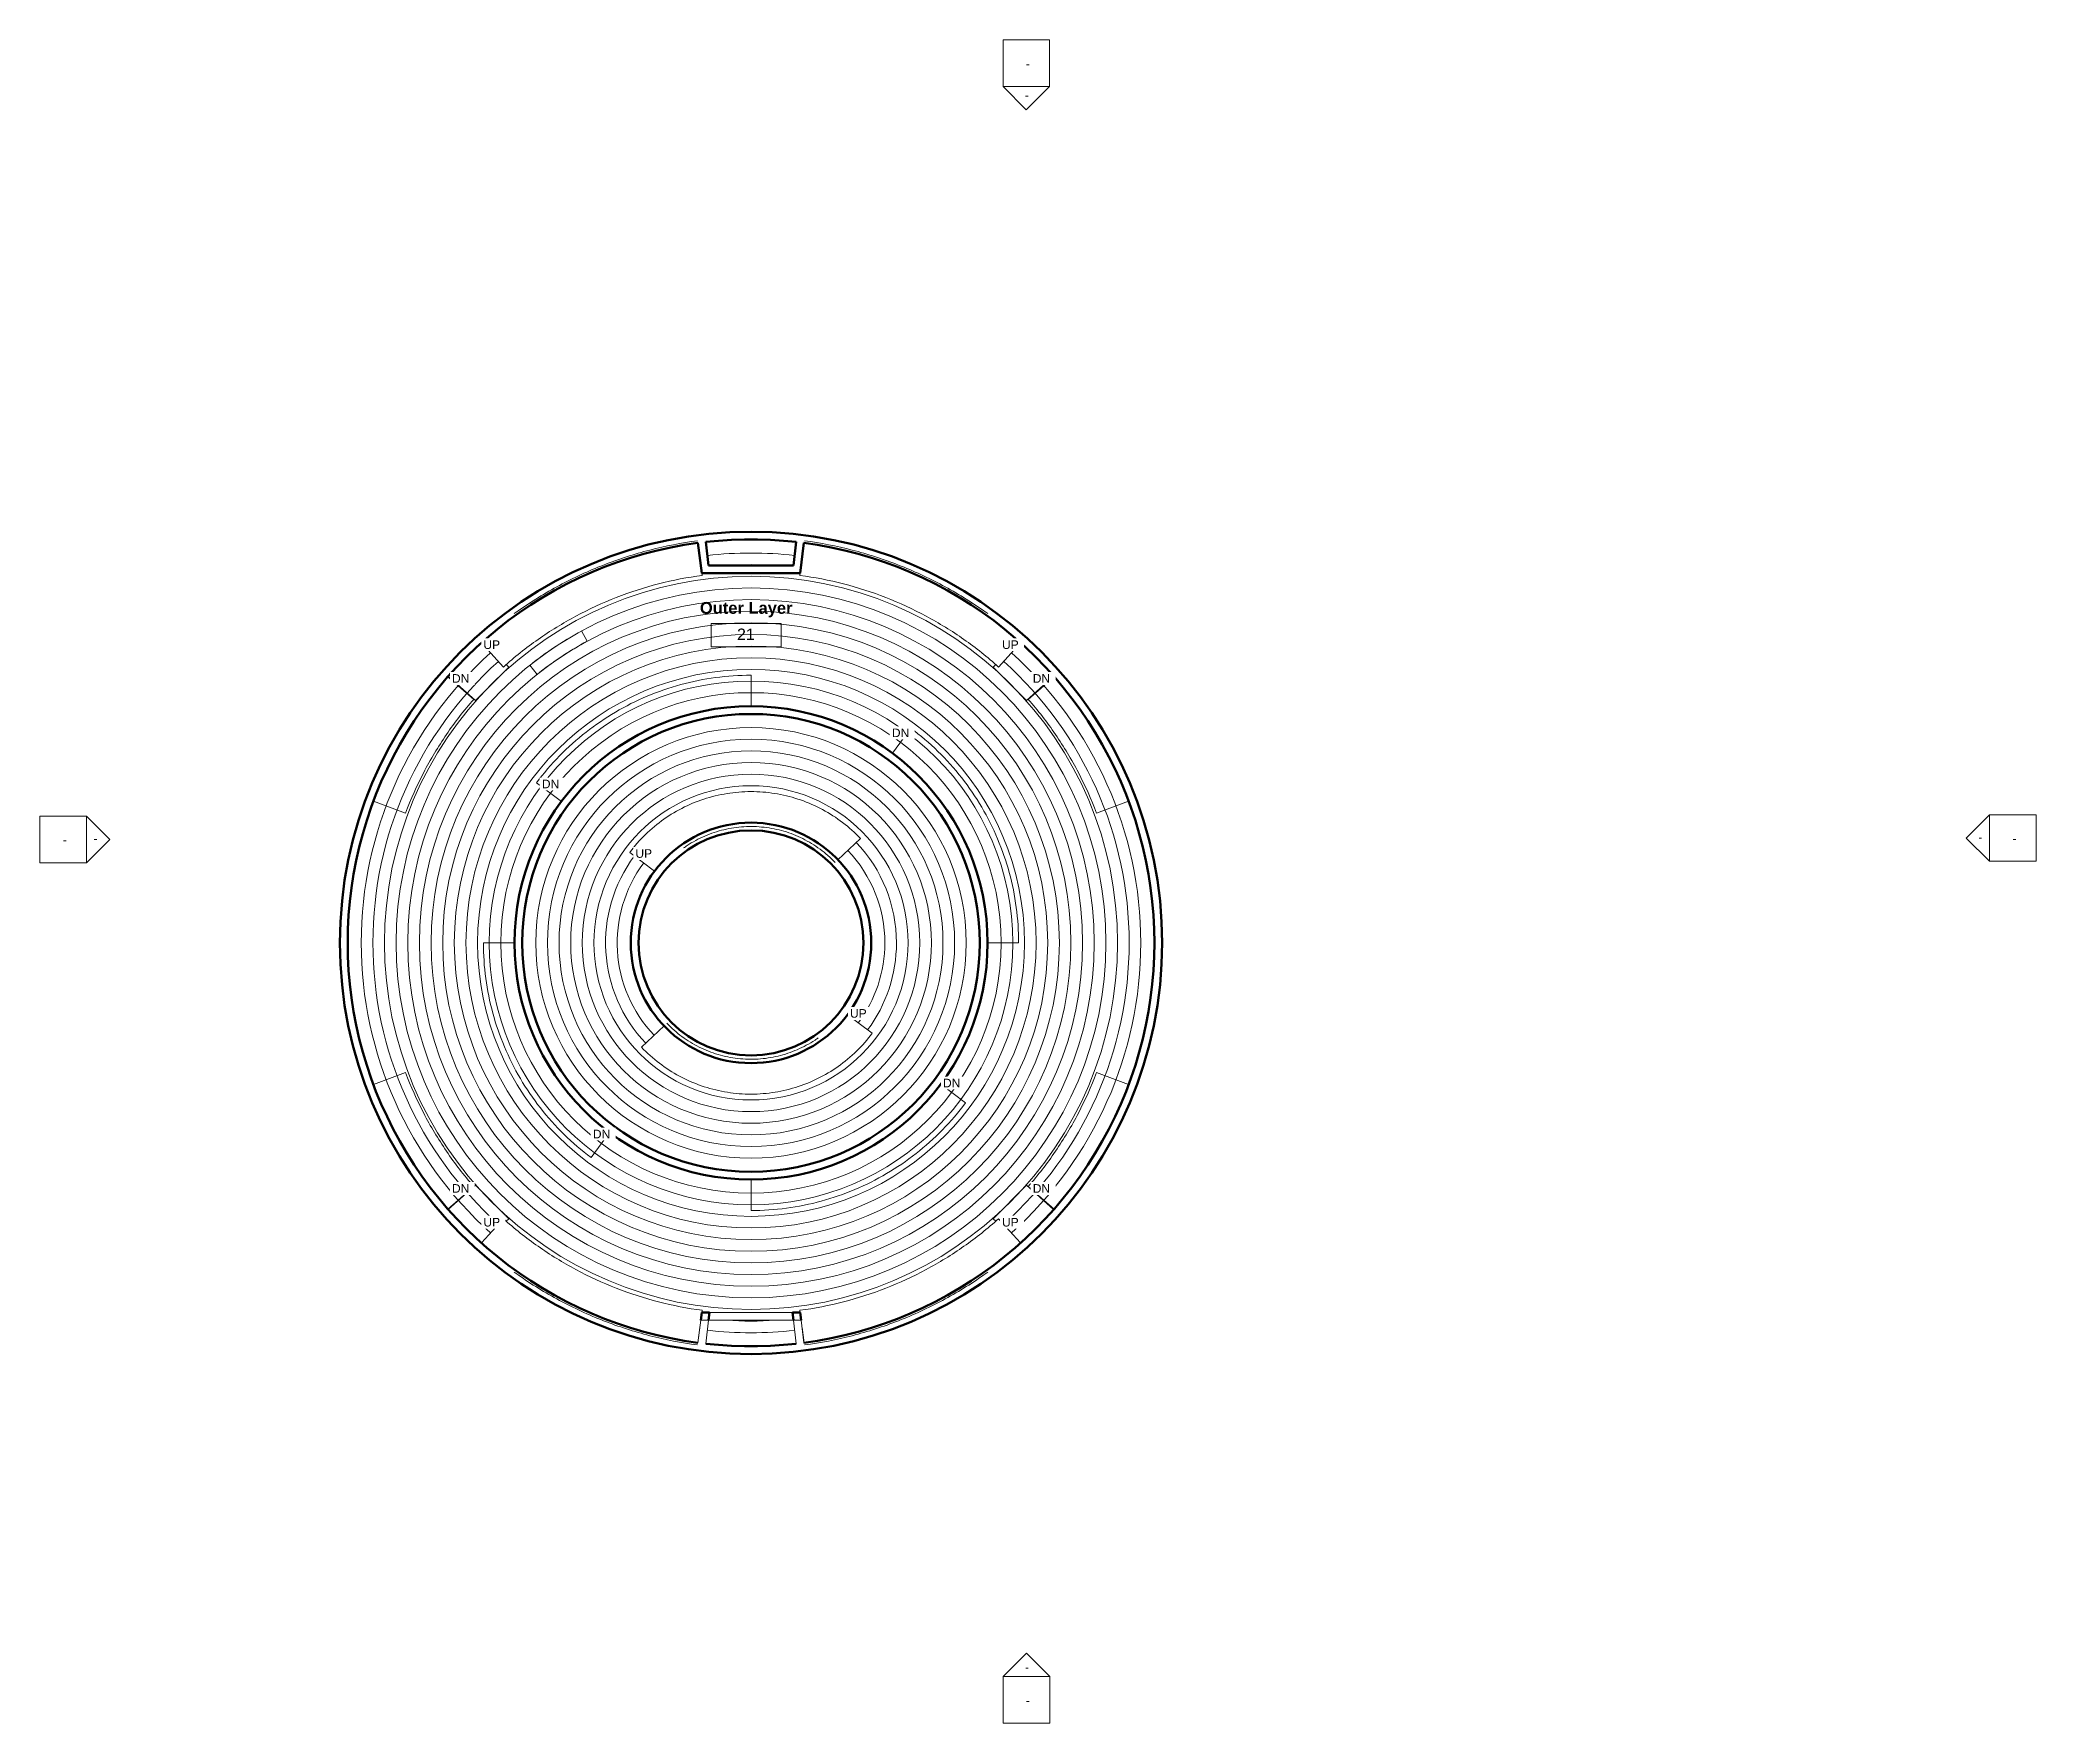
# Model space of a CAD drawing. Header units: inches. Extents: x -1067 to 992, y -835 to 901.
import ezdxf

# ---------------------------------------------------------------- set-up
doc = ezdxf.new("R2010")
doc.units = ezdxf.units.IN
doc.header["$MEASUREMENT"] = 0
for name, color, linetype, lineweight in [('A-ANNO-SYMB', 6, 'Continuous', 9), ('A-ANNO-TEXT', 2, 'Continuous', 9), ('A-AREA-IDEN', 2, 'Continuous', 9), ('A-DETL', 5, 'Continuous', 9), ('A-FLOR-OTLN', 6, 'Continuous', 13), ('A-FLOR-STRS', 2, 'Continuous', 9), ('A-WALL', 2, 'Continuous', 13)]:
    doc.layers.add(name, color=color, linetype=linetype, lineweight=lineweight)

# ---------------------------------------------------------------- blocks, each defined once
blk = doc.blocks.new('Elevation - Detail Number-151647-Arena O Ring')
at = {"layer": 'A-ANNO-SYMB'}
for p, q in [((-0.25, -0.25), (-0.25, 0.25)), ((-0.25, 0.25), (0.25, 0.25)), ((0.25, 0.25), (0.25, -0.25)), ((0.25, -0.25), (-0.25, -0.25))]:
    blk.add_line(p, q, dxfattribs=at)
blk = doc.blocks.new('Elevation - Detail Number-151370-Arena O Ring')
at = {"layer": 'A-ANNO-SYMB'}
for p, q in [((0, 0.25), (-0.25, 0)), ((0.25, 0), (0, 0.25)), ((-0.25, 0), (0.25, 0))]:
    blk.add_line(p, q, dxfattribs=at)
blk = doc.blocks.new('Elevation - Detail Number-V1-Arena O Ring')
at = {"layer": 'A-ANNO-SYMB'}
for p, q in [((0, 0.25), (-0.25, 0)), ((0.25, 0), (0, 0.25)), ((-0.25, 0), (0.25, 0))]:
    blk.add_line(p, q, dxfattribs=at)
blk = doc.blocks.new('Room Tag - Room Tag-84095-Arena O Ring')
at = {"layer": 'A-AREA-IDEN'}
for p, q in [((-0.375, -0.0625), (-0.375, -0.3125)), ((-0.375, -0.0625), (0.375, -0.0625)), ((0.375, -0.0625), (0.375, -0.3125)), ((-0.375, -0.3125), (0.375, -0.3125))]:
    blk.add_line(p, q, dxfattribs=at)

msp = doc.modelspace()

# ---------------------------------------------------------------- linework, layer by layer
at = {"layer": 'A-DETL'}
for p, q in [((-388.1, 382.3), (-388.2, 382.3)), ((-278.6, 382.3), (-278.8, 382.3)), ((-508.1, 291.6), (-502.3, 281)), ((-635.8, 255.6), (-635.9, 255.6)), ((-624.7, 267), (-624.9, 266.8)), ((-561.6, 256.1), (-554.1, 246.7)), ((-645.6, 244.9), (-646, 244.4)), ((-20.8, 244.4), (-21.3, 244.9)), ((-722.9, 116.2), (-723, 115.7)), ((-723, -175.9), (-722.9, -176.3)), ((-646, -304.6), (-645.6, -305.1)), ((-21.3, -305.1), (-20.8, -304.6)), ((-635.9, -315.7), (-635.8, -315.8)), ((-624.9, -326.9), (-624.7, -327.1)), ((-388.2, -442.5), (-388.1, -442.5)), ((-278.8, -442.5), (-278.6, -442.5))]:
    msp.add_line(p, q, dxfattribs=at)
for radius in [378, 366, 354, 342, 330, 318, 306, 294, 282, 270, 258, 222, 210, 198, 186, 174, 162]:
    msp.add_circle((-333.4, -30.1), radius, dxfattribs=at)
for radius, start, end in [(416, 94.3234, 96.4491), (402, 83.5702, 96.4298), (416, 92.1483, 93.6729), (416, 89.8392, 91.4287), (416, 87.1357, 89.2693), (416, 84.9876, 86.7174), (416, 83.551, 84.2846), (390, 86.3193, 93.6807), (366, 118.5006, 128.5728), (402, 131.9294, 228.0706), (354, 118.5006, 128.5728), (354, 118.5006, 128.1476), (402, 360, 48.0707), (416, 47.0837, 47.4464), (390, 131.9295, 228.0705), (390, 360, 48.0705), (244, 103.9446, 104.971), (244, 101.0127, 102.0872), (244, 98.1333, 99.1432), (244, 95.2755, 95.9541), (244, 91.7185, 92.4266), (244, 88.5524, 89.5682), (244, 85.6127, 86.6873), (244, 82.7304, 83.7516), (244, 79.8713, 80.6065), (244, 76.3761, 77.0223), (244, 116.4131, 117.4867), (244, 113.5363, 114.5334), (244, 110.6798, 111.2903), (244, 107.0708, 107.8308), (244, 73.1615, 74.1652), (244, 70.213, 71.2871), (244, 67.3277, 68.3588), (244, 64.4672, 65.2499), (244, 126.0842, 126.6113), (244, 122.4311, 123.2348), (244, 119.338, 120.3736), (244, 61.047, 61.618), (244, 57.7721, 58.7621), (244, 54.8138, 55.8865), (244, 131.8139, 132.8857), (244, 128.9395, 129.922), (244, 51.9251, 52.965), (244, 49.0632, 49.8863), (244, 45.7356, 46.2136), (244, 137.7977, 138.6388), (244, 134.7323, 135.7761), (244, 42.3844, 43.3589), (244, 39.415, 40.4856), (416, 160.1645, 162.3436), (244, 144.3428, 145.3087), (244, 141.4886, 141.9114), (244, 36.5228, 37.5702), (244, 33.6592, 34.5171), (416, 19.1689, 20.5823), (416, 162.4458, 164.5235), (244, 150.1275, 151.1783), (244, 147.2149, 148.2842), (244, 30.4488, 30.8091), (244, 26.9986, 27.9555), (416, 16.9477, 18.358), (416, 14.6403, 16.1412), (416, 165.2323, 166.7161), (244, 156.8931, 157.1823), (244, 153.1693, 154.0427), (138, 360, 43.6533), (150, 360, 43.6538), (244, 24.0167, 25.0844), (244, 21.1206, 22.1745), (416, 11.7709, 13.9501), (416, 169.7439, 171.2411), (416, 167.5264, 168.9365), (244, 162.6162, 163.6822), (244, 159.7463, 160.6934), (150, 143.2982, 223.6538), (138, 143.2985, 223.6533), (244, 18.2554, 19.1433), (416, 9.5912, 11.7006), (416, 171.9352, 174.1108), (244, 165.5236, 166.5804), (244, 15.1974, 15.4046), (244, 11.6152, 12.552), (416, 7.3989, 8.8859), (416, 174.1176, 176.2941), (244, 172.3077, 172.4097), (244, 168.5451, 169.4465), (244, 8.619, 9.683), (416, 5.1793, 6.5893), (416, 2.8774, 4.3711), (416, 176.9958, 178.4861), (244, 175.1498, 176.0756), (244, 5.7187, 6.7781), (244, 2.8517, 3.7656), (416, 360, 2.1795), (416, 179.295, 180.705), (416, 181.5139, 183.0042), (244, 178.0178, 179.0797), (244, 180.9203, 181.9822), (138, 323.2985, 360), (150, 323.2982, 360), (390, 311.9295, 360), (402, 311.9293, 360), (416, 357.8205, 360), (416, 183.7059, 185.8824), (244, 183.9244, 184.8502), (244, 353.2219, 354.2813), (244, 356.2344, 357.1483), (416, 355.6289, 357.1226), (416, 185.8892, 188.0648), (244, 187.5903, 187.6923), (244, 190.5535, 191.4549), (244, 347.448, 348.3848), (244, 350.317, 351.381), (416, 353.4107, 354.8207), (416, 188.7589, 190.2561), (244, 193.4196, 194.4764), (244, 196.3178, 197.3838), (244, 344.5954, 344.8026), (416, 348.2994, 350.4088), (416, 351.1141, 352.6011), (416, 191.0635, 192.4736), (244, 199.3066, 200.2537), (244, 337.8255, 338.8794), (244, 340.8567, 341.7446), (416, 346.0499, 348.2291), (416, 193.2839, 194.7677), (416, 195.4765, 197.5542), (244, 202.8177, 203.1069), (244, 205.9573, 206.8307), (244, 332.0445, 333.0014), (244, 334.9156, 335.9833), (416, 343.8588, 345.3597), (416, 197.6564, 199.8355), (244, 208.8217, 209.8725), (244, 211.7158, 212.7851), (244, 329.1909, 329.5512), (416, 341.642, 343.0523), (244, 214.6913, 215.6572), (244, 218.0886, 218.5114), (244, 319.5144, 320.585), (244, 322.4298, 323.4772), (244, 325.4829, 326.3408), (416, 339.4177, 340.8311), (244, 221.3612, 222.2023), (244, 224.2239, 225.2677), (244, 313.7864, 314.2644), (244, 316.6411, 317.6156), (244, 227.1143, 228.1861), (244, 230.078, 231.0605), (244, 233.3887, 233.9158), (244, 307.035, 308.0749), (244, 310.1137, 310.9368), (244, 236.7652, 237.5689), (244, 239.6264, 240.662), (244, 242.5133, 243.5869), (244, 298.382, 298.953), (244, 301.2379, 302.2279), (244, 304.1135, 305.1862), (244, 245.4666, 246.4637), (244, 248.7097, 249.3202), (244, 252.1692, 252.9292), (244, 255.029, 256.0554), (244, 282.9777, 283.6239), (244, 285.8348, 286.8385), (244, 288.7129, 289.787), (244, 291.6412, 292.6723), (244, 294.7501, 295.5328), (244, 257.9128, 258.9873), (244, 260.8568, 261.8667), (244, 264.0459, 264.7245), (244, 267.5734, 268.2815), (244, 270.4318, 271.4476), (244, 273.3127, 274.3873), (244, 276.2484, 277.2696), (244, 279.3935, 280.1287), (416, 312.5536, 312.9163), (402, 263.5702, 276.4298), (390, 266.3193, 273.6807), (416, 263.5509, 265.6766), (416, 266.3271, 267.8517), (416, 268.5713, 270.1608), (416, 270.7307, 272.8643), (416, 273.2826, 275.0124), (416, 275.7154, 276.449)]:
    msp.add_arc((-333.4, -30.1), radius, start, end, dxfattribs=at)
at = {"layer": 'A-FLOR-OTLN'}
for p, q in [((-617.6, 219.8), (-583.2, 254.3)), ((-583.2, 254.3), (-585.8, 256.9)), ((-81, 256.9), (-83.7, 254.3)), ((-83.7, 254.3), (-49.2, 219.8)), ((-645.6, 244.9), (-617.6, 219.8)), ((-49.2, 219.8), (-21.3, 244.9)), ((-617.6, -280), (-645.6, -305.1)), ((-583.2, -314.5), (-617.6, -280)), ((-49.2, -280), (-83.7, -314.5)), ((-21.3, -305.1), (-49.2, -280)), ((-585.8, -317.1), (-583.2, -314.5)), ((-83.7, -314.5), (-81, -317.1))]:
    msp.add_line(p, q, dxfattribs=at)
for start, end in [(132.3698, 133.1117), (46.8883, 47.6302), (136.5079, 136.8408), (134.3192, 134.9775), (45.0225, 45.6808), (43.1592, 43.4921), (223.1592, 223.4921), (225.0225, 225.6808), (314.3192, 314.9775), (316.5079, 316.8408), (226.8883, 227.6302), (312.3698, 313.1117)]:
    msp.add_arc((-333.4, -30.1), 416, start, end, dxfattribs=at)
at = {"layer": 'A-FLOR-STRS'}
for p, q in [((-386.2, 366.7), (-388.2, 382.3)), ((-278.6, 382.3), (-280.7, 366.7)), ((-383.8, 348.8), (-384.1, 351)), ((-282.8, 351), (-283, 348.8)), ((-588.8, 254.3), (-611.4, 279.4)), ((-55.5, 279.4), (-78, 254.3)), ((-619.4, 221), (-646, 244.4)), ((-333.4, 245.9), (-333.4, 213.9)), ((-20.8, 244.4), (-47.4, 221)), ((-168.5, 191.2), (-187.6, 165.5)), ((-554.7, 134.9), (-529, 115.7)), ((-689.7, 103.7), (-722.8, 116.1)), ((56, 116.1), (22.8, 103.7)), ((-432.8, 44), (-458.5, 63.1)), ((-243.7, 55.5), (-220.6, 77.6)), ((-609.4, -30.1), (-577.4, -30.1)), ((-57.4, -30.1), (-89.4, -30.1)), ((-423.1, -115.7), (-446.3, -137.8)), ((-234, -104.2), (-208.3, -123.3)), ((-722.8, -176.3), (-689.7, -163.9)), ((22.8, -163.9), (56, -176.3)), ((-112.1, -195), (-137.8, -175.9)), ((-498.4, -251.4), (-479.2, -225.7)), ((-646, -304.6), (-619.4, -281.2)), ((-333.4, -306.1), (-333.4, -274.1)), ((-47.4, -281.2), (-20.8, -304.6)), ((-611.4, -339.5), (-588.8, -314.5)), ((-78, -314.5), (-55.5, -339.5)), ((-384.1, -411.2), (-383.8, -409)), ((-283, -409), (-282.8, -411.2)), ((-388.2, -442.5), (-386.2, -426.8)), ((-280.7, -426.8), (-278.6, -442.5))]:
    msp.add_line(p, q, dxfattribs=at)
for points, knots in [([(-577.8, 309.4), (-576.4, 310.3), (-561.4, 321), (-531.5, 339.4), (-485.8, 360.5), (-438, 375.9), (-405.1, 382.3), (-388.5, 384.5)], [3.865953, 3.865953, 3.865953, 3.865953, 4.295412, 8.590824, 12.886236, 17.181648, 21.47706, 21.47706, 21.47706, 21.47706]), ([(-89.1, 309.4), (-90.5, 310.3), (-105.4, 321), (-135.4, 339.4), (-181, 360.5), (-228.8, 375.9), (-261.7, 382.3), (-278.3, 384.5)], [3.865953, 3.865953, 3.865953, 3.865953, 4.295412, 8.590824, 12.886236, 17.181648, 21.47706, 21.47706, 21.47706, 21.47706]), ([(-402.9, 67.8), (-401.7, 68.6), (-394.8, 73.3), (-381.3, 80.6), (-361.5, 87.2), (-340.7, 90.3), (-319.8, 89.7), (-299.3, 85.6), (-279.8, 77.9), (-261.9, 67), (-251.4, 57.8), (-246.6, 52.8)], [3.253411, 3.253411, 3.253411, 3.253411, 3.614946, 5.422419, 7.229892, 9.037365, 10.844839, 12.652312, 14.459785, 16.267258, 18.074731, 18.074731, 18.074731, 18.074731]), ([(-264, -127.9), (-265.1, -128.8), (-272, -133.5), (-285.5, -140.8), (-305.4, -147.4), (-326.1, -150.5), (-347.1, -149.9), (-367.6, -145.8), (-387.1, -138.1), (-405, -127.2), (-415.4, -117.9), (-420.2, -112.9)], [3.253411, 3.253411, 3.253411, 3.253411, 3.614946, 5.422419, 7.229892, 9.037365, 10.844839, 12.652312, 14.459785, 16.267258, 18.074731, 18.074731, 18.074731, 18.074731]), ([(-577.8, -369.5), (-576.4, -370.5), (-561.4, -381.2), (-531.5, -399.6), (-485.8, -420.7), (-438, -436.1), (-405.1, -442.5), (-388.5, -444.7)], [3.865953, 3.865953, 3.865953, 3.865953, 4.295412, 8.590824, 12.886236, 17.181648, 21.47706, 21.47706, 21.47706, 21.47706]), ([(-89.1, -369.5), (-90.5, -370.5), (-105.4, -381.2), (-135.4, -399.6), (-181, -420.7), (-228.8, -436.1), (-261.7, -442.5), (-278.3, -444.7)], [3.865953, 3.865953, 3.865953, 3.865953, 4.295412, 8.590824, 12.886236, 17.181648, 21.47706, 21.47706, 21.47706, 21.47706])]:
    msp.add_open_spline(points, degree=3, knots=knots, dxfattribs=at)
for points in [[(-588.8, 254.3), (-577.5, 264.5), (-553.5, 283.6), (-514.4, 307.6), (-472.7, 326.9), (-429, 341), (-398.9, 346.8), (-383.8, 348.8)], [(-78, 254.3), (-89.4, 264.5), (-113.3, 283.6), (-152.4, 307.6), (-194.1, 326.9), (-237.8, 341), (-267.9, 346.8), (-283, 348.8)], [(-333.4, 245.9), (-345.6, 245.9), (-370.1, 244.3), (-406.1, 237), (-440.9, 225), (-473.7, 208.5), (-504.1, 187.8), (-531.5, 163.3), (-547.4, 144.7), (-554.7, 134.9)], [(-689.7, 103.7), (-684.3, 118), (-671.8, 146), (-648.3, 185.3), (-629.5, 209.5), (-619.4, 221)], [(22.8, 103.7), (17.5, 118), (5, 146), (-18.6, 185.3), (-37.4, 209.5), (-47.4, 221)], [(-57.4, -30.1), (-57.4, -17.9), (-59, 6.6), (-66.3, 42.6), (-78.3, 77.4), (-94.8, 110.2), (-115.5, 140.6), (-140, 168), (-158.7, 183.9), (-168.5, 191.2)], [(-458.5, 63.1), (-453.6, 69.7), (-442.7, 82.1), (-423.7, 98), (-402.4, 110.6), (-379.4, 119.7), (-355.2, 125), (-330.5, 126.5), (-305.9, 124.1), (-282, 117.9), (-259.3, 107.9), (-238.5, 94.5), (-226.2, 83.5), (-220.6, 77.6)], [(-609.4, -30.1), (-609.4, -42.3), (-607.8, -66.8), (-600.5, -102.8), (-588.5, -137.5), (-572, -170.4), (-551.3, -200.8), (-526.8, -228.1), (-508.2, -244.1), (-498.4, -251.4)], [(-208.3, -123.3), (-213.3, -129.9), (-224.1, -142.3), (-243.2, -158.1), (-264.4, -170.7), (-287.5, -179.8), (-311.6, -185.2), (-336.3, -186.7), (-360.9, -184.3), (-384.9, -178), (-407.5, -168.1), (-428.3, -154.7), (-440.6, -143.7), (-446.3, -137.8)], [(-689.7, -163.9), (-684.3, -178.2), (-671.8, -206.1), (-648.3, -245.5), (-629.5, -269.7), (-619.4, -281.2)], [(22.8, -163.9), (17.5, -178.2), (5, -206.1), (-18.6, -245.5), (-37.4, -269.7), (-47.4, -281.2)], [(-333.4, -306.1), (-321.2, -306.1), (-296.7, -304.5), (-260.7, -297.2), (-226, -285.2), (-193.1, -268.7), (-162.7, -248), (-135.4, -223.5), (-119.4, -204.8), (-112.1, -195)], [(-588.8, -314.5), (-577.5, -324.7), (-553.5, -343.7), (-514.4, -367.8), (-472.7, -387), (-429, -401.1), (-398.9, -407), (-383.8, -409)], [(-78, -314.5), (-89.4, -324.7), (-113.3, -343.7), (-152.4, -367.8), (-194.1, -387), (-237.8, -401.1), (-267.9, -407), (-283, -409)]]:
    msp.add_open_spline(points, degree=3, dxfattribs=at)
at = {"layer": 'A-WALL', "lineweight": 50}
for p, q in [((-388.1, 382.3), (-384.2, 351)), ((-377.2, 359), (-380.1, 383.3)), ((-286.7, 383.3), (-289.7, 359)), ((-282.6, 351), (-278.8, 382.3)), ((-384.2, 351), (-282.6, 351)), ((-289.7, 359), (-377.2, 359)), ((-384.2, -411.2), (-385.2, -419.2)), ((-376.2, -411.2), (-384.2, -411.2)), ((-376.2, -411.2), (-377.2, -419.2)), ((-282.6, -411.2), (-290.7, -411.2)), ((-289.7, -419.2), (-290.7, -411.2)), ((-281.6, -419.2), (-282.6, -411.2))]:
    msp.add_line(p, q, dxfattribs=at)
at = {"layer": 'A-WALL'}
for p, q in [((-290.7, -411.2), (-376.2, -411.2)), ((-385.2, -419.2), (-388.1, -442.5)), ((-385.2, -419.2), (-281.6, -419.2)), ((-380.1, -443.5), (-377.2, -419.2)), ((-289.7, -419.2), (-286.7, -443.5)), ((-278.8, -442.5), (-281.6, -419.2))]:
    msp.add_line(p, q, dxfattribs=at)
at = {"layer": 'A-WALL', "lineweight": 50}
for points in [[(-749.4, -30.1), (-749.2, -15.8), (-748.4, -1.6), (-747.2, 12.6), (-745.5, 26.7), (-743.3, 40.8), (-740.7, 54.8), (-737.5, 68.7), (-733.9, 82.5), (-729.8, 96.2), (-725.2, 109.7), (-720.2, 123), (-714.8, 136.2), (-708.8, 149.1), (-702.5, 161.9), (-695.7, 174.4), (-688.5, 186.7), (-680.8, 198.7), (-672.8, 210.5), (-664.3, 222), (-655.5, 233.2), (-646.3, 244.1), (-636.7, 254.6), (-626.8, 264.8), (-616.5, 274.7), (-605.9, 284.2), (-595, 293.4), (-583.8, 302.2), (-572.2, 310.5), (-560.4, 318.5), (-548.3, 326.1), (-536, 333.2), (-523.5, 340), (-510.7, 346.3), (-497.7, 352.1), (-484.5, 357.5), (-471.1, 362.5), (-457.6, 367), (-443.9, 371), (-430.1, 374.5), (-416.2, 377.6), (-402.2, 380.2), (-388.1, 382.3)], [(-380.1, 383.3), (-366.8, 384.6), (-353.5, 385.4), (-340.1, 385.9), (-326.7, 385.9), (-313.4, 385.4), (-300, 384.6), (-286.7, 383.3)], [(-278.8, 382.3), (-264.7, 380.2), (-250.6, 377.6), (-236.7, 374.5), (-222.9, 371), (-209.3, 367), (-195.7, 362.5), (-182.4, 357.5), (-169.2, 352.1), (-156.2, 346.3), (-143.4, 340), (-130.8, 333.2), (-118.5, 326.1), (-106.4, 318.5), (-94.6, 310.5), (-83.1, 302.2), (-71.8, 293.4), (-60.9, 284.2), (-50.3, 274.7), (-40, 264.8), (-30.1, 254.6), (-20.5, 244.1), (-11.3, 233.2), (-2.5, 222), (5.9, 210.5), (14, 198.7), (21.6, 186.7), (28.8, 174.4), (35.6, 161.9), (42, 149.1), (47.9, 136.2), (53.4, 123), (58.4, 109.7), (63, 96.2), (67, 82.5), (70.7, 68.7), (73.8, 54.8), (76.5, 40.8), (78.7, 26.7), (80.4, 12.6), (81.6, -1.6), (82.3, -15.8), (82.6, -30.1)], [(-388.1, -442.5), (-402.2, -440.4), (-416.2, -437.8), (-430.1, -434.7), (-443.9, -431.1), (-457.6, -427.1), (-471.1, -422.6), (-484.5, -417.7), (-497.7, -412.3), (-510.7, -406.4), (-523.5, -400.1), (-536, -393.4), (-548.3, -386.3), (-560.4, -378.7), (-572.2, -370.7), (-583.8, -362.3), (-595, -353.6), (-605.9, -344.4), (-616.5, -334.9), (-626.8, -325), (-636.7, -314.8), (-646.3, -304.2), (-655.5, -293.4), (-664.3, -282.2), (-672.8, -270.7), (-680.8, -258.9), (-688.5, -246.9), (-695.7, -234.6), (-702.5, -222.1), (-708.8, -209.3), (-714.8, -196.3), (-720.2, -183.2), (-725.2, -169.8), (-729.8, -156.3), (-733.9, -142.7), (-737.5, -128.9), (-740.7, -115), (-743.3, -101), (-745.5, -86.9), (-747.2, -72.8), (-748.4, -58.6), (-749.2, -44.3), (-749.4, -30.1)], [(82.6, -30.1), (82.3, -44.3), (81.6, -58.6), (80.4, -72.8), (78.7, -86.9), (76.5, -101), (73.8, -115), (70.7, -128.9), (67, -142.7), (63, -156.3), (58.4, -169.8), (53.4, -183.2), (47.9, -196.3), (42, -209.3), (35.6, -222.1), (28.8, -234.6), (21.6, -246.9), (14, -258.9), (5.9, -270.7), (-2.5, -282.2), (-11.3, -293.4), (-20.5, -304.2), (-30.1, -314.8), (-40, -325), (-50.3, -334.9), (-60.9, -344.4), (-71.8, -353.6), (-83.1, -362.3), (-94.6, -370.7), (-106.4, -378.7), (-118.5, -386.3), (-130.8, -393.4), (-143.4, -400.1), (-156.2, -406.4), (-169.2, -412.3), (-182.4, -417.7), (-195.7, -422.6), (-209.3, -427.1), (-222.9, -431.1), (-236.7, -434.7), (-250.6, -437.8), (-264.7, -440.4), (-278.8, -442.5)], [(-286.7, -443.5), (-300, -444.7), (-313.4, -445.6), (-326.7, -446), (-340.1, -446), (-353.5, -445.6), (-366.8, -444.7), (-380.1, -443.5)]]:
    msp.add_lwpolyline(points, dxfattribs=at)
for radius, start, end in [(424, 360, 180), (244, 360, 180), (236, 0, 180), (124, 360, 180), (116, 0, 180), (424, 180, 360), (244, 180, 360), (236, 180, 0), (124, 180, 360), (116, 180, 0)]:
    msp.add_arc((-333.4, -30.1), radius, start, end, dxfattribs=at)

# ---------------------------------------------------------------- block references
at = {"layer": 'A-ANNO-SYMB', "xscale": 95.99999999999994, "yscale": 95.99999999999994, "zscale": 95.99999999999994}
for name, p in [('Elevation - Detail Number-151647-Arena O Ring', (-49.5, 877)), ('Elevation - Detail Number-151647-Arena O Ring', (-1042.8, 76.6)), ('Elevation - Detail Number-151647-Arena O Ring', (968, 78)), ('Elevation - Detail Number-151370-Arena O Ring', (-49.3, -786.6)), ('Elevation - Detail Number-151647-Arena O Ring', (-49.3, -810.6))]:
    msp.add_blockref(name, p, dxfattribs=at)
at = {"layer": 'A-ANNO-SYMB', "extrusion": (0, 0, -1), "xscale": 95.99999999999994, "yscale": 95.99999999999994, "zscale": 95.99999999999994}
for p, rotation in [((49.5, 853), 180), ((1018.8, 76.6), 90.00000000000038)]:
    msp.add_blockref('Elevation - Detail Number-V1-Arena O Ring', p, dxfattribs=dict(at, rotation=rotation))
at = {"layer": 'A-ANNO-SYMB', "xscale": 95.99999999999994, "yscale": 95.99999999999994, "zscale": 95.99999999999994, "rotation": 90}
msp.add_blockref('Elevation - Detail Number-151370-Arena O Ring', (944, 78), dxfattribs=at)
at = {"layer": 'A-AREA-IDEN', "xscale": 95.99999999999994, "yscale": 95.99999999999994, "zscale": 95.99999999999994}
msp.add_blockref('Room Tag - Room Tag-84095-Arena O Ring', (-338.4, 305.2), dxfattribs=at)

# ---------------------------------------------------------------- texts
at = {"layer": 'A-AREA-IDEN', "attachment_point": 2, "line_spacing_factor": 0.938532}
for s, insert, char_height, width in [('\\fArial|b1|i0|c0|p34|;Outer Layer', (-338.4, 321.4), 12.177, 110.592), ('\\fArial|b0|i0|c0|p34|;21', (-338.7, 294), 11.802, 21.888)]:
    msp.add_mtext(s, dxfattribs=dict(at, insert=insert, char_height=char_height, width=width))

# ---------------------------------------------------------------- next in the draw order: texts
at = {"layer": 'A-ANNO-SYMB', "char_height": 8.852, "width": 4.86, "attachment_point": 2, "line_spacing_factor": 0.938532, "bg_fill": 3, "box_fill_scale": 1.25, "bg_fill_color": 0, "bg_fill_transparency": 0}
for insert in [(-47.9, 880.8), (-49, 848.3), (-1041.2, 80.4), (-1009.4, 81.9), (934.5, 83.2), (969.6, 81.8), (-48.8, -772.4), (-47.8, -806.8)]:
    msp.add_mtext('\\fArial|b0|i0|c0|p34|;-', dxfattribs=dict(at, insert=insert))
at = {"layer": 'A-ANNO-TEXT', "char_height": 8.852, "attachment_point": 1, "line_spacing_factor": 0.938532, "bg_fill": 3, "box_fill_scale": 1.25, "bg_fill_color": 0, "bg_fill_transparency": 0}
for s, insert, width in [('\\fArial|b0|i0|c0|p34|;UP', (-609.4, 281.8), 20.437), ('\\fArial|b0|i0|c0|p34|;UP', (-74.5, 281.8), 20.437), ('\\fArial|b0|i0|c0|p34|;DN', (-641.8, 247), 21.268), ('\\fArial|b0|i0|c0|p34|;DN', (-42.8, 247), 21.268), ('\\fArial|b0|i0|c0|p34|;DN', (-188.1, 190.9), 21.268), ('\\fArial|b0|i0|c0|p34|;DN', (-549.1, 138.2), 21.268), ('\\fArial|b0|i0|c0|p34|;UP', (-452.6, 66.5), 20.437), ('\\fArial|b0|i0|c0|p34|;UP', (-231.3, -98.4), 20.437), ('\\fArial|b0|i0|c0|p34|;DN', (-135.4, -170.2), 21.268), ('\\fArial|b0|i0|c0|p34|;DN', (-496.5, -222.8), 21.268), ('\\fArial|b0|i0|c0|p34|;DN', (-641.8, -278.9), 21.268), ('\\fArial|b0|i0|c0|p34|;DN', (-42.8, -278.9), 21.268), ('\\fArial|b0|i0|c0|p34|;UP', (-609.4, -313.7), 20.437), ('\\fArial|b0|i0|c0|p34|;UP', (-74.5, -313.7), 20.437)]:
    msp.add_mtext(s, dxfattribs=dict(at, insert=insert, width=width))

doc.saveas('drawing.dxf')
